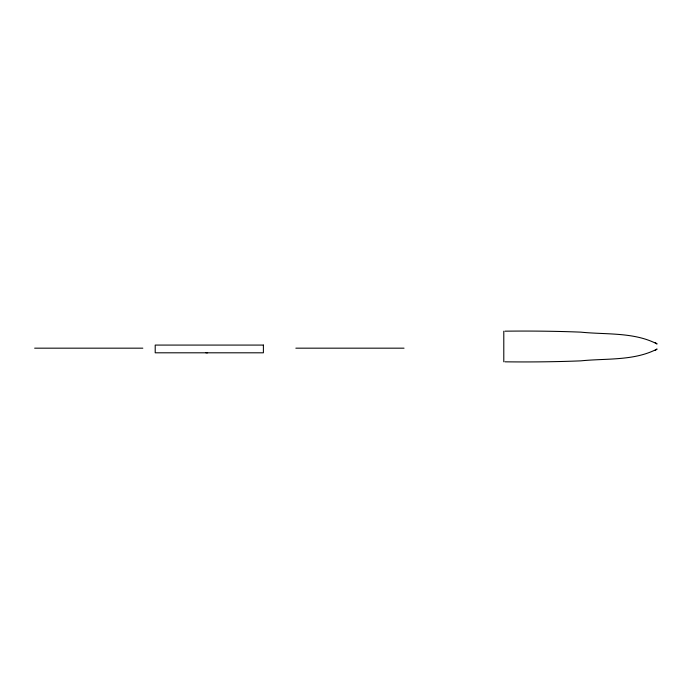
<?xml version="1.0" encoding="UTF-8"?>
<svg xmlns="http://www.w3.org/2000/svg" width="693" height="693" viewBox="0 0 693 693"><rect width="100%" height="100%" fill="white"/><g stroke="black" fill="none" stroke-linecap="round" stroke-linejoin="round"><path stroke-width="1.04" d="M655.093 350.554L657.085 349.029C634.06 361.062 606.124 358.246 580.873 360.854C555.587 361.867 530.275 362.11 504.98 361.824M504.98 331.176C530.275 330.89 555.587 331.133 580.873 332.146C606.132 334.745 634.06 331.938 657.085 343.971L655.093 342.446M34.65 348.172L142.836 348.172M295.85 348.172L404.036 348.172M205.934 352.806L207.605 352.806M503.794 331.185L503.794 361.815M263.392 345.079L155.206 345.079L155.206 352.806L263.392 352.806L263.392 345.079"/></g></svg>
